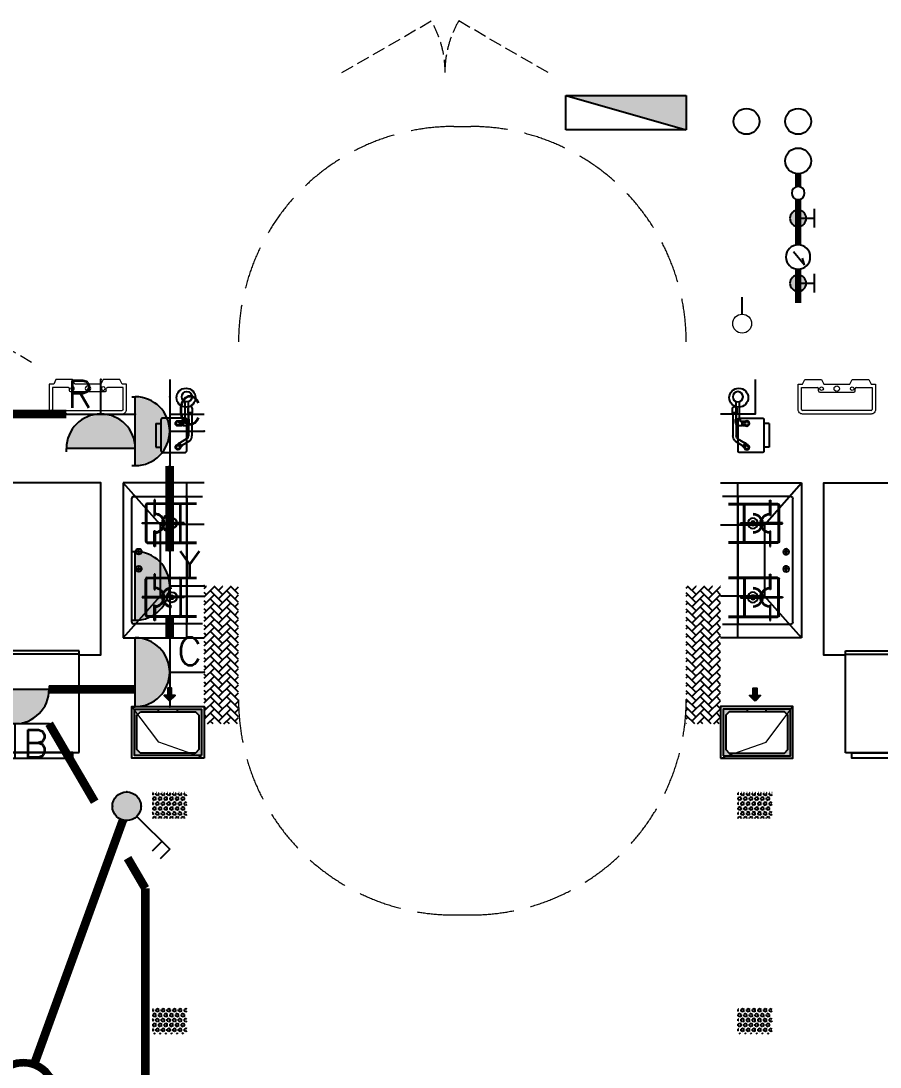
# Model space of a CAD drawing. Extents: x 2803505 to 5851001, y -1372902 to 24339.
# Drawn here: x 3434598 to 3439588, y -731216 to -725140 of the extents above; entities that cross this region are included whole.
import ezdxf
from ezdxf.enums import TextEntityAlignment as Align

# ---------------------------------------------------------------- set-up
doc = ezdxf.new("R2010")
doc.units = 0
doc.header["$LTSCALE"] = 1000
doc.header["$MEASUREMENT"] = 0
doc.linetypes.add('DASH', pattern=[0.35, 0.25, -0.1])
doc.layers.get('0').update_dxf_attribs({"linetype": 'CONTINUOUS'})
for name, color, linetype in [('!!电气', 1, 'CONTINUOUS'), ('AH-FURNITURE', 1, 'CONTINUOUS'), ('EQUIP-插座', 3, 'CONTINUOUS'), ('EQUIP-照明', 3, 'CONTINUOUS'), ('EQUIP_消火栓', 7, 'CONTINUOUS'), ('IP-bath&kitchen-JOHNSON', 4, 'CONTINUOUS'), ('LVTRY', 252, 'CONTINUOUS'), ('TEL_TEXT', 7, 'CONTINUOUS'), ('VPIPE-中水', 122, 'CONTINUOUS'), ('VPIPE-凝结', 150, 'CONTINUOUS'), ('VPIPE-消防', 1, 'TG_X'), ('VPIPE-给水', 3, 'TG_J'), ('WIRE-照明', 2, 'CONTINUOUS'), ('保温', 6, 'CONTINUOUS'), ('建筑-排气道', 252, 'CONTINUOUS'), ('污水', 3, 'CONTINUOUS'), ('给水', 4, 'CONTINUOUS')]:
    doc.layers.add(name, color=color, linetype=linetype)
for name, color, linetype, lineweight in [('PUB_HATCH', 8, 'CONTINUOUS', 9), ('STAIR', 252, 'CONTINUOUS', 20), ('VPIPE-废水', 31, 'TG_F', 18), ('WINDOW', 146, 'CONTINUOUS', 20), ('平面-空调预留孔', 252, 'CONTINUOUS', 15), ('立面-洞口示意', 252, 'CONTINUOUS', 13)]:
    doc.layers.add(name, color=color, linetype=linetype, lineweight=lineweight)
doc.styles.add('_TEL_DIM', font='SIMPLEX', dxfattribs={"width": 0.8, "height": 3.5, "bigfont": 'HZTXT'})
doc.styles.add('DIM_FONT', font='SIMPLEX', dxfattribs={"width": 0.7, "bigfont": 'GBCBIG'})
doc.styles.get("Standard").update_dxf_attribs({"font": 'gbenor.shx', "bigfont": 'gbcbig.shx'})
doc.styles.add('TG_LINETYPE', font='SIMPLEX', dxfattribs={"width": 0.8, "height": 3, "bigfont": 'HZTXT'})
doc.linetypes.add('TG_F', pattern='A,2,-0.3,["F",TG_LINETYPE,S=0.1,R=0,X=-0.23,Y=-0.15],0', length=2.3)
doc.linetypes.add('TG_J', pattern='A,2,-0.22,["J",TG_LINETYPE,S=0.1,R=0,X=-0.18,Y=-0.15],0', length=2.22)
doc.linetypes.add('TG_X', pattern='A,4,-0.3,["X",TG_LINETYPE,S=0.1,R=0,X=-0.23,Y=-0.15],0', length=4.3)
pattern_1 = [(90, (0, 0), (-16.49778, 1e-15), [9.525, -19.05]), (210, (0, 0), (8.24889, -14.2874966), [9.525, -19.05]), (150, (6e-16, 9.525), (-8.24889, -14.2874966), [9.525, -19.05])]
pattern_2 = [(45, (0, 0), (0, 47.4157523), [100.584, -33.528]), (135, (23.708, 23.708), (3e-15, 47.4157523), [100.584, -33.528])]

# ---------------------------------------------------------------- blocks, each defined once
blk = doc.blocks.new('rtyg7uyhg')
at = {"layer": 'LVTRY'}
for p, q in [((193590.3, 45458.1), (193590.3, 45069.5)), ((194234.6, 45488.8), (193621, 45488.8)), ((194265.3, 45069.5), (194265.3, 45458.1)), ((193682.3, 45407), (193887.8, 45407)), ((193896.4, 45429.9), (193857.6, 45326.3)), ((193875.3, 45316), (193945.6, 45401.5)), ((193925.8, 45440.4), (193940.1, 45432.2)), ((194111.9, 45407), (194173.3, 45407)), ((193621, 45130.8), (193621, 45345.6)), ((194009.6, 45345.6), (194009.6, 45130.8)), ((194050.5, 45130.8), (194050.5, 45345.6)), ((194234.6, 45345.6), (194234.6, 45130.8)), ((193857.6, 45326.3), (193875.3, 45316)), ((193621, 45038.8), (194234.6, 45038.8)), ((193948.3, 45069.5), (193682.3, 45069.5)), ((194173.3, 45069.5), (194111.9, 45069.5))]:
    blk.add_line(p, q, dxfattribs=at)
for centre, radius in [((193866.4, 45437.7), 20.5), ((193989.2, 45437.7), 20.5), ((194071, 45437.7), 20.5), ((193815.3, 45238.2), 25.6), ((194137.5, 45238.2), 25.6)]:
    blk.add_circle(centre, radius, dxfattribs=at)
for centre, radius, start, end in [((193621, 45458.1), 30.7, 89.99999, 179.99999), ((194234.6, 45458.1), 30.7, 359.99999, 89.99999), ((193682.3, 45345.6), 61.4, 89.99999, 179.99999), ((193915.6, 45422.7), 20.5, 59.99999, 159.46231), ((193929.8, 45414.5), 20.5, 320.53767, 59.99999), ((193948.3, 45345.6), 61.4, 359.99999, 89.99999), ((194111.9, 45345.6), 61.4, 89.99999, 179.99999), ((194173.3, 45345.6), 61.4, 359.99999, 89.99999), ((193682.3, 45130.8), 61.4, 179.99999, 269.99999), ((193948.3, 45130.8), 61.4, 269.99999, 359.99999), ((194111.9, 45130.8), 61.4, 179.99999, 269.99999), ((194173.3, 45130.8), 61.4, 269.99999, 359.99999), ((193621, 45069.5), 30.7, 179.99999, 269.99999), ((194234.6, 45069.5), 30.7, 269.99999, 359.99999)]:
    blk.add_arc(centre, radius, start, end, dxfattribs=at)
at = {"layer": 'LVTRY', "style": 'DIM_FONT', "width": 0.8, "flags": 9}
for tag in ['YSIZE', 'XSIZE']:
    blk.add_attdef(tag, (193927.8, 45487.8), '', height=0.5, rotation=89.99999, dxfattribs=at)
blk = doc.blocks.new('A$C60D053AF')
at = {"layer": 'AH-FURNITURE', "color": 8}
for p, q in [((232.5, -90), (128.3, -90)), ((232.5, -110), (128.3, -110)), ((192.5, -71), (327.6, -71)), ((192.5, -91), (327.6, -91)), ((341.7, -96.9), (370, -143.2)), ((355.9, -82.7), (384.2, -129)), ((245, -129.5), (245, -122.5)), ((265, -129.5), (265, -122.5)), ((255, -281), (255, -251)), ((255, -281), (393, -281)), ((393, -281), (393, -251))]:
    blk.add_line(p, q, dxfattribs=at)
for points in [[(170, -68, 1), (170, -94), (192.5, -94), (192.5, -68)], [(234, -251), (414, -251, 0.414214), (424, -241), (424, -111, 0.414214), (414, -101), (234, -101, 0.414214), (224, -111), (224, -241, 0.414214)], [(268, -122.5), (268, -107, 0.414214), (248, -87), (232.5, -87), (232.5, -113), (242, -113), (242, -122.5)], [(242, -152, 1), (268, -152), (268, -129.5), (242, -129.5)], [(383.8, -161.2, 1), (402.2, -142.8), (386.3, -126.9), (367.9, -145.3)]]:
    blk.add_lwpolyline(points, format="xyb", close=True, dxfattribs=at)
for centre, radius in [((100, -100), 30), ((255, -152), 15), ((255, -152), 10), ((393, -152), 15), ((393, -152), 10)]:
    blk.add_circle(centre, radius, dxfattribs=at)
for radius in [40, 20]:
    blk.add_arc((327.6, -111), radius, 45, 90, dxfattribs=at)
blk = doc.blocks.new('A-Kitchen-7')
at = {"layer": 'LVTRY'}
for p, q in [((-518.7, 779.7), (-7.2, 834.3)), ((-515, 756), (-518.7, 779.7)), ((-3.6, 810.6), (-515, 756)), ((-485.6, 760.5), (-484.9, 756)), ((-29.1, 767), (-112.1, 756)), ((-29.1, 767), (-35.2, 806.4)), ((-7.2, 834.3), (-3.6, 810.6)), ((515, 780), (0, 780)), ((0, 756), (0, 780)), ((515, 756), (515, 780)), ((515, 756), (-515, 756)), ((-515, 756), (-515, 40)), ((515, 40), (515, 756)), ((-515, 40), (515, 40))]:
    blk.add_line(p, q, dxfattribs=at)
blk.add_lwpolyline([(-468.9, 40), (-468.9, 0), (468.9, 0), (468.9, 40)], close=True, dxfattribs=at)
blk = doc.blocks.new('FRSDFDGDGDRGDR')
at = {"layer": '平面-空调预留孔', "color": 252}
for p, q in [((699612.3, 775044), (699612.3, 775441.2)), ((699618.9, 775447.8), (699746.3, 775447.8)), ((699746.3, 775447.8), (699746.3, 775355.4)), ((699726.5, 775348.8), (699739.7, 775348.8)), ((699719.9, 775342.2), (699719.9, 775143)), ((699726.5, 775136.4), (699739.7, 775136.4)), ((699746.3, 775129.8), (699746.3, 775037.4)), ((699746.3, 775037.4), (699618.9, 775037.4))]:
    blk.add_line(p, q, dxfattribs=at)
blk.add_lwpolyline([(699766.1, 775166.7), (699792.5, 775153.5), (699792.5, 775057.2), (699766.1, 775044), (699766.1, 775017.6), (699618.9, 775017.6, -0.414214), (699592.5, 775044), (699592.5, 775441.2, -0.414214), (699618.9, 775467.6), (699766.1, 775467.6), (699766.1, 775441.2), (699792.5, 775428), (699792.5, 775331.6), (699766.1, 775318.4)], format="xyb", close=True, dxfattribs=at)
for centre, radius in [((699739.7, 775331.6), 10.6), ((699739.7, 775243.2), 15.8), ((699739.7, 775153.5), 10.6)]:
    blk.add_circle(centre, radius, dxfattribs=at)
for centre, start, end in [((699618.9, 775441.2), 90, 180), ((699726.5, 775342.2), 90, 180), ((699739.7, 775355.4), 270, 360), ((699726.5, 775143), 180, 270), ((699739.7, 775129.8), 0, 90), ((699618.9, 775044), 180, 270)]:
    blk.add_arc(centre, 6.6, start, end, dxfattribs=at)
blk = doc.blocks.new('*U153')
h = blk.add_hatch(color=5)
h.set_gradient(color1=(0, 0, 255), rotation=180, tint=1)
h.paths.add_polyline_path([(0, 0), (-6.35, -6.35), (-6.35, -2.159), (-15, -2.159), (-15, 2.159), (-6.35, 2.159), (-6.35, 6.35)])
at = {"color": 0, "linetype": 'Continuous'}
blk.add_lwpolyline([(0, 0), (-6.35, -6.35), (-6.35, -2.159), (-15, -2.159), (-15, 2.159), (-6.35, 2.159), (-6.35, 6.35)], close=True, dxfattribs=at)
blk = doc.blocks.new('GDGDRGDRGRD')
at = {"layer": 'PUB_HATCH'}
blk.add_hatch(color=252, dxfattribs=at).paths.add_polyline_path([(430319.8, 370173.6), (430319.8, 370443.6), (430179.8, 370443.6), (430179.8, 370428.6), (430284.8, 370428.6), (430304.8, 370408.6), (430304.8, 370208.6), (430284.8, 370188.6), (429964.8, 370188.6), (429944.8, 370208.6), (429944.8, 370408.6), (429964.8, 370428.6), (430069.8, 370428.6), (430069.8, 370443.6), (429929.8, 370443.6), (429929.8, 370173.6)])
at = {"layer": 'LVTRY', "color": 251}
for p, q in [((430080.5, 371515.4), (429864.6, 371758.3)), ((430334.8, 371758.3), (429864.6, 371758.3)), ((429864.6, 371758.3), (429864.6, 370858.3)), ((430234.8, 370858.3), (430234.8, 371758.3)), ((430334.8, 371515.4), (430080.5, 371515.4)), ((430080.5, 371515.4), (430080.5, 371100.3)), ((429864.6, 370858.3), (430080.5, 371100.3)), ((430080.5, 371100.3), (430334.8, 371100.3)), ((429864.6, 370858.3), (430334.8, 370858.3))]:
    blk.add_line(p, q, dxfattribs=at)
at = {"layer": 'LVTRY'}
for p, q in [((429914.8, 370948.3), (429914.8, 371668.3)), ((429924.8, 371678.3), (430324.8, 371678.3)), ((430234.8, 371668.3), (430234.8, 370948.3)), ((429994.8, 371628.3), (429994.8, 371418.3)), ((429999.8, 371628.3), (429999.8, 371418.3)), ((430289.8, 371638.3), (430004.8, 371638.3)), ((430289.8, 371633.3), (430004.8, 371633.3)), ((430045.1, 371658.3), (430045.1, 371568.3)), ((430049.6, 371658.3), (430045.1, 371658.3)), ((430049.6, 371568.3), (430049.6, 371658.3)), ((430194.8, 371418.3), (430194.8, 371628.3)), ((430199.8, 371418.3), (430199.8, 371628.3)), ((430045.1, 371568.3), (430049.6, 371568.3)), ((429974.8, 371525.6), (430102.3, 371525.6)), ((429974.8, 371521.1), (429974.8, 371525.6)), ((430102.3, 371521.1), (429974.8, 371521.1)), ((430045.1, 371388.3), (430045.1, 371478.3)), ((430045.1, 371478.3), (430049.6, 371478.3)), ((430049.6, 371478.3), (430049.6, 371388.3)), ((430219.8, 371525.6), (430092.3, 371525.6)), ((430092.3, 371525.6), (430092.3, 371521.1)), ((430092.3, 371521.1), (430219.8, 371521.1)), ((430102.3, 371525.6), (430102.3, 371521.1)), ((430219.8, 371521.1), (430219.8, 371525.6)), ((430234.8, 371100.3), (430234.8, 371515.4)), ((429935.4, 371358.3), (429974.2, 371358.3)), ((429954.8, 371338.9), (429954.8, 371377.7)), ((430004.8, 371413.3), (430289.8, 371413.3)), ((430004.8, 371408.3), (430289.8, 371408.3)), ((430049.6, 371388.3), (430045.1, 371388.3)), ((429935.4, 371258.3), (429974.2, 371258.3)), ((429954.8, 371238.9), (429954.8, 371277.7)), ((429994.8, 370988.3), (429994.8, 371198.3)), ((429999.8, 370988.3), (429999.8, 371198.3)), ((430004.8, 371208.3), (430289.8, 371208.3)), ((430004.8, 371203.3), (430289.8, 371203.3)), ((430045.1, 371228.3), (430045.1, 371138.3)), ((430049.6, 371228.3), (430045.1, 371228.3)), ((430049.6, 371138.3), (430049.6, 371228.3)), ((430194.8, 371198.3), (430194.8, 370988.3)), ((430199.8, 371198.3), (430199.8, 370988.3)), ((430045.1, 371138.3), (430049.6, 371138.3)), ((430102.3, 371095.6), (429974.8, 371095.6)), ((429974.8, 371095.6), (429974.8, 371091.1)), ((429974.8, 371091.1), (430102.3, 371091.1)), ((430092.3, 371091.1), (430092.3, 371095.6)), ((430092.3, 371095.6), (430219.8, 371095.6)), ((430219.8, 371091.1), (430092.3, 371091.1)), ((430102.3, 371091.1), (430102.3, 371095.6)), ((430219.8, 371095.6), (430219.8, 371091.1)), ((430045.1, 370958.3), (430045.1, 371048.3)), ((430045.1, 371048.3), (430049.6, 371048.3)), ((430049.6, 371048.3), (430049.6, 370958.3)), ((430324.8, 370938.3), (429924.8, 370938.3)), ((430289.8, 370983.3), (430004.8, 370983.3)), ((430289.8, 370978.3), (430004.8, 370978.3)), ((430049.6, 370958.3), (430045.1, 370958.3))]:
    blk.add_line(p, q, dxfattribs=at)
at = {"layer": 'LVTRY', "color": 252}
for p, q in [((430069.8, 370428.6), (430069.8, 370443.6)), ((430179.8, 370428.6), (430179.8, 370443.6))]:
    blk.add_line(p, q, dxfattribs=at)
at = {"layer": 'LVTRY'}
blk.add_lwpolyline([(429608.8, 370758.3), (429734.8, 370758.3), (429734.8, 371758.3), (427634.8, 371758.3)], dxfattribs=at)
at = {"layer": 'LVTRY', "color": 252}
for points in [[(430334.8, 370158.6), (429914.8, 370158.6), (429914.8, 370458.6), (430334.8, 370458.6)], [(430319.8, 370173.6), (429929.8, 370173.6), (429929.8, 370443.6), (430319.8, 370443.6)], [(429964.8, 370428.6), (430284.8, 370428.6), (430304.8, 370408.6), (430304.8, 370208.6), (430284.8, 370188.6), (429964.8, 370188.6), (429944.8, 370208.6), (429944.8, 370408.6), (429964.8, 370428.6)]]:
    blk.add_lwpolyline(points, close=True, dxfattribs=at)
at = {"layer": 'LVTRY'}
for centre, radius in [((430147.3, 371523.3), 29.7), ((430147.3, 371523.3), 11.7), ((429954.8, 371358.3), 17), ((429954.8, 371258.3), 17), ((430147.3, 371093.3), 29.7), ((430147.3, 371093.3), 11.7)]:
    blk.add_circle(centre, radius, dxfattribs=at)
for centre, radius, start, end in [((429924.8, 371668.3), 10, 90, 180), ((430224.8, 371668.3), 10, 0, 90), ((430004.8, 371628.3), 10, 90, 180), ((430004.8, 371628.3), 5, 90, 180), ((430189.8, 371628.3), 10, 0, 90), ((430189.8, 371628.3), 5, 0, 90), ((430047.3, 371523.3), 56.7, 2.27424, 87.72576), ((430047.3, 371523.3), 52.2, 2.47041, 87.52959), ((430147.3, 371523.3), 56.7, 92.27424, 177.72576), ((430147.3, 371523.3), 52.2, 92.47041, 177.52959), ((430047.3, 371523.3), 56.7, 272.27424, 357.72576), ((430047.3, 371523.3), 52.2, 272.47041, 357.52959), ((430147.3, 371523.3), 56.7, 182.27424, 267.72576), ((430147.3, 371523.3), 52.2, 182.47041, 267.52959), ((430004.8, 371418.3), 10, 180, 270), ((430004.8, 371418.3), 5, 180, 270), ((430189.8, 371418.3), 5, 270, 0), ((430189.8, 371418.3), 10, 270, 0), ((430004.8, 371198.3), 10, 90, 180), ((430004.8, 371198.3), 5, 90, 180), ((430189.8, 371198.3), 10, 0, 90), ((430189.8, 371198.3), 5, 0, 90), ((430047.3, 371093.3), 56.7, 2.27424, 87.72576), ((430047.3, 371093.3), 52.2, 2.47041, 87.52959), ((430147.3, 371093.3), 56.7, 92.27424, 177.72576), ((430147.3, 371093.3), 52.2, 92.47041, 177.52959), ((430047.3, 371093.3), 56.7, 272.27424, 357.72576), ((430047.3, 371093.3), 52.2, 272.47041, 357.52959), ((430147.3, 371093.3), 56.7, 182.27424, 267.72576), ((430147.3, 371093.3), 52.2, 182.47041, 267.52959), ((429924.8, 370948.3), 10, 180, 270), ((430004.8, 370988.3), 10, 180, 270), ((430004.8, 370988.3), 5, 180, 270), ((430189.8, 370988.3), 5, 270, 0), ((430189.8, 370988.3), 10, 270, 0), ((430224.8, 370948.3), 10, 270, 0)]:
    blk.add_arc(centre, radius, start, end, dxfattribs=at)
at = {"layer": '立面-洞口示意', "color": 252}
blk.add_lwpolyline([(430334.8, 370158.6), (430071.3, 370252.5), (429914.8, 370458.6)], dxfattribs=at)
at = {"xscale": -1, "rotation": 270}
blk.add_blockref('FRSDFDGDGDRGDR', (-345582.7, -327434.2), dxfattribs=at)
at = {"rotation": 270}
blk.add_blockref('A$C60D053AF', (430334.8, 372358.3), dxfattribs=at)
at = {"xscale": -1}
blk.add_blockref('rtyg7uyhg', (622599.6, 326769.5), dxfattribs=at)
at = {"layer": 'LVTRY', "color": 1, "extrusion": (0, 0, -1), "xscale": -0.7999999999883585, "yscale": 0.7999999999883585, "zscale": -0.7999999999883585}
blk.add_blockref('A-Kitchen-7', (-429196.8, 370158.6), dxfattribs=at)
at = {"layer": '建筑-排气道', "xscale": -5, "yscale": 5, "zscale": 5, "rotation": 90}
blk.add_blockref('*U153', (430134.7, 370490.9), dxfattribs=at)
blk = doc.blocks.new('GDFGDGRD')
at = {"layer": '保温', "linetype": 'ByBlock', "ltscale": 10}
h = blk.add_hatch(dxfattribs=at)
h.set_pattern_fill('AR-HBONE', color=251, scale=55)
h.set_pattern_definition(pattern_2)
h.paths.add_polyline_path([(431616.6, 372623.9), (431816.6, 372623.9), (431816.7, 373423.7), (431616.7, 373423.7)])
h = blk.add_hatch(dxfattribs=at)
h.set_pattern_fill('AR-HBONE', color=251, scale=55)
h.set_pattern_definition(pattern_2)
h.paths.add_polyline_path([(434616.6, 372623.9), (434416.6, 372623.9), (434416.5, 373423.7), (434616.5, 373423.7)])
at = {"layer": '保温', "linetype": 'Continuous', "ltscale": 10}
h = blk.add_hatch(dxfattribs=at)
h.set_pattern_fill('HEX', color=251, scale=10, angle=90, style=0)
h.set_pattern_definition(pattern_1)
h.paths.add_polyline_path([(431316.6, 372073.7), (431516.6, 372073.7), (431516.7, 372223.7), (431316.7, 372223.7)])
h = blk.add_hatch(dxfattribs=at)
h.set_pattern_fill('HEX', color=251, scale=10, angle=90, style=0)
h.set_pattern_definition(pattern_1)
h.paths.add_polyline_path([(434916.6, 372073.7), (434716.6, 372073.7), (434716.5, 372223.7), (434916.5, 372223.7)])
h = blk.add_hatch(dxfattribs=at)
h.set_pattern_fill('HEX', color=251, scale=10, angle=90, style=0)
h.set_pattern_definition(pattern_1)
h.paths.add_polyline_path([(431316.6, 370823.7), (431516.6, 370823.7), (431516.7, 370973.7), (431316.7, 370973.7)])
h = blk.add_hatch(dxfattribs=at)
h.set_pattern_fill('HEX', color=251, scale=10, angle=90, style=0)
h.set_pattern_definition(pattern_1)
h.paths.add_polyline_path([(434916.6, 370823.7), (434716.6, 370823.7), (434716.5, 370973.7), (434916.5, 370973.7)])
blk = doc.blocks.new('$TwtSys$00000434')
at = {"color": 252}
for p, q in [((-0.5, 0.5), (-0.5, -0.5)), ((-0.5, -0.5), (0.5, 0.5)), ((0.5, 0.5), (-0.5, 0.5)), ((0.5, -0.5), (0.5, 0.5)), ((-0.5, -0.5), (0.5, -0.5))]:
    blk.add_line(p, q, dxfattribs=at)
blk.add_solid([(0.5, -0.5), (0.5, 0.5), (-0.5, -0.5)], dxfattribs=at)
blk = doc.blocks.new('A$C2705576B')
at = {"layer": '给水'}
h = blk.add_hatch(color=252, dxfattribs=at)
edge = h.paths.add_edge_path()
edge.add_arc((417.5, -1741.2), 47.2, 0, 360)
h = blk.add_hatch(color=252, dxfattribs=at)
edge = h.paths.add_edge_path()
edge.add_arc((794.7, -1741.2), 47.2, 0, 360)
at = {"layer": '给水', "color": 252}
for p, q in [((363.1, -1645.4), (471.8, -1645.4)), ((417.5, -1741.2), (417.5, -1645.4)), ((740.3, -1645.4), (849, -1645.4)), ((794.7, -1741.2), (794.7, -1645.4)), ((601.1, -1768.1), (525.3, -1704.3)), ((525.3, -1704.3), (564, -1715))]:
    blk.add_line(p, q, dxfattribs=at)
at = {"layer": '给水', "color": 252, "const_width": 35.4}
for points in [[(499.1, -1741.2), (302.5, -1741.2)], [(903.5, -1741.2), (640.6, -1741.2)], [(1052.8, -1741.2), (978.5, -1741.2)]]:
    blk.add_lwpolyline(points, dxfattribs=at)
at = {"layer": '给水', "color": 252}
for centre, radius in [((417.5, -1741.2), 47.2), ((569.8, -1741.2), 70.8), ((794.7, -1741.2), 47.2), ((941, -1741.2), 37.5)]:
    blk.add_circle(centre, radius, dxfattribs=at)
blk = doc.blocks.new('A$C1C403CBE')
at = {"layer": 'IP-bath&kitchen-JOHNSON', "color": 252}
for points in [[(10800, 10800), (10800, 10600), (11000, 10600)], [(14200, 10800), (14200, 10600), (14000, 10600)]]:
    blk.add_lwpolyline(points, dxfattribs=at)
at = {"layer": 'STAIR', "color": 252, "linetype": 'DASH'}
for points in [[(11200, 11020, -0.414214), (12450, 12270), (12550, 12270, -0.414214), (13800, 11020)], [(11200, 8940, 0.414214), (12450, 7690), (12550, 7690, 0.414214), (13800, 8940)]]:
    blk.add_lwpolyline(points, format="xyb", dxfattribs=at)
at = {"layer": 'VPIPE-中水', "color": 252, "linetype": 'Continuous'}
for centre in [(10894.8, 10695), (14105.2, 10695)]:
    blk.add_circle(centre, 55, dxfattribs=at)
at = {"layer": 'VPIPE-凝结', "color": 252}
blk.add_line((14125, 11180), (14125, 11278), dxfattribs=at)
at = {"layer": 'VPIPE-废水', "color": 252}
blk.add_circle((14125, 11125), 55, dxfattribs=at)
at = {"layer": 'VPIPE-消防', "color": 252, "linetype": 'Continuous'}
blk.add_circle((14150, 12300), 75, dxfattribs=at)
at = {"layer": 'VPIPE-给水', "color": 252, "linetype": 'Continuous'}
for centre in [(14450, 12300), (14450, 12070)]:
    blk.add_circle(centre, 75, dxfattribs=at)
at = {"layer": 'WINDOW', "color": 252, "linetype": 'DASH', "ltscale": 0.3}
for points in [[(11800, 12583.3), (12319.6, 12883.3, -0.131652), (12400, 12583.3)], [(12998.1, 12583.3), (12478.5, 12883.3, 0.131652), (12398.1, 12583.3)], [(9998.1, 10900), (9478.5, 11200, 0.131652), (9398.1, 10900)]]:
    blk.add_lwpolyline(points, format="xyb", dxfattribs=at)
at = {"color": 252}
for name, p in [('GDGDRGDRGRD', (-419334.8, -361557.7)), ('GDFGDGRD', (-420616.6, -363823.7))]:
    blk.add_blockref(name, p, dxfattribs=at)
at = {"color": 252, "xscale": -1}
blk.add_blockref('GDGDRGDRGRD', (444334.8, -361558.3), dxfattribs=at)
at = {"layer": 'EQUIP_消火栓', "color": 252, "xscale": -700, "yscale": 200, "zscale": 700, "rotation": 180}
blk.add_blockref('$TwtSys$00000434', (13450, 12350), dxfattribs=at)
at = {"layer": '污水', "color": 252, "xscale": -1, "rotation": 269.999999999891}
blk.add_blockref('A$C2705576B', (16191.2, 10942.2), dxfattribs=at)
blk = doc.blocks.new('$equip$00001150')
at = {"const_width": 0.1}
blk.add_lwpolyline([(-0.45, 0, 1), (0.45, 0, 1)], format="xyb", close=True, dxfattribs=at)
blk.add_circle((0, 0), 0.5)
at = {"flags": 9}
blk.add_attdef('A', (0, 0), '', height=0.00002, dxfattribs=at)
blk = doc.blocks.new('$equip$00001963')
for p, q in [((0.147, 0.356), (0.625, 0.833)), ((0.625, 0.833), (0.766, 0.692)), ((0.512, 0.72), (0.653, 0.579))]:
    blk.add_line(p, q)
blk.add_circle((0, 0.208), 0.208)
for p in [(0, 0.417), (-0.208, 0.208), (0.208, 0.208), (0, 0)]:
    blk.add_point(p)
for points in [[(-0.18, 0.313), (0.18, 0.313), (-0.208, 0.208), (0.208, 0.208)], [(-0.104, 0.389), (0.104, 0.389), (-0.18, 0.313), (0.18, 0.313)], [(0, 0.417), (0, 0.417), (-0.104, 0.389), (0.104, 0.389)], [(-0.18, 0.104), (0.18, 0.104), (-0.208, 0.208), (0.208, 0.208)], [(-0.104, 0.028), (0.104, 0.028), (-0.18, 0.104), (0.18, 0.104)], [(0, 0), (0, 0), (-0.104, 0.028), (0.104, 0.028)]]:
    blk.add_solid(points)
at = {"layer": 'TEL_TEXT', "style": '_TEL_DIM', "flags": 1}
blk.add_attdef('A', text='', height=0.00002, dxfattribs=at).set_placement((0, 0), align=Align.MIDDLE_CENTER)
blk = doc.blocks.new('$equip$00001764')
for p, q in [((-0.5, 1.05), (-0.5, 1)), ((-0.5, 1), (0.5, 1)), ((0.5, 1.05), (0.5, 1)), ((0.5, 0.5), (-0.5, 0.5)), ((0, 0.5), (0, 0))]:
    blk.add_line(p, q)
blk.add_arc((0, 1), 0.5, 180, 0)
for p in [(-0.5, 0.5), (0.5, 0.5), (0, 0)]:
    blk.add_point(p)
for points in [[(0.433, 0.75), (-0.433, 0.75), (0.5, 1), (-0.5, 1)], [(0.25, 0.567), (-0.25, 0.567), (0.433, 0.75), (-0.433, 0.75)], [(0, 0.5), (0, 0.5), (0.25, 0.567), (-0.25, 0.567)]]:
    blk.add_solid(points)
at = {"color": 7, "style": '_TEL_DIM'}
blk.add_attdef('$TEXT$', text='', height=0.4, dxfattribs=at).set_placement((0.303, 0.211), align=Align.MIDDLE_CENTER)
at = {"color": 7, "style": '_TEL_DIM', "flags": 1}
blk.add_attdef('A', text='', height=0.00002, dxfattribs=at).set_placement((0, 0), align=Align.MIDDLE_CENTER)

msp = doc.modelspace()

# ---------------------------------------------------------------- linework, layer by layer
at = {"layer": 'WIRE-照明', "linetype": 'Continuous', "const_width": 50}
for points in [[(3434862.1, -727422.9), (3433468.4, -727422.9)], [(3435462.1, -728221.3), (3435462.1, -727725.1)], [(3435462.1, -728722.9), (3435462.1, -728602.3)], [(3434762.1, -729022), (3435262.1, -729022)], [(3435026.6, -729675.1), (3434762.1, -729222)], [(3435190.6, -729781.7), (3434680.5, -731184.9)], [(3435191.6, -729779), (3435190.6, -729781.7)], [(3435320.4, -730178.3), (3435217.7, -730002.4)], [(3435320.4, -732882.9), (3435320.4, -730178.3)]]:
    msp.add_lwpolyline(points, dxfattribs=at)

# ---------------------------------------------------------------- block references
at = {"layer": '!!电气'}
msp.add_blockref('A$C1C403CBE', (3424662.1, -738022.9), dxfattribs=at)
at = {"layer": 'EQUIP-插座', "color": 2}
ref = msp.add_blockref('$equip$00001764', (3435062.1, -727222.9), dxfattribs=dict(at, xscale=400, yscale=400, zscale=400, rotation=180))
ref.add_attrib('$TEXT$', 'R', dxfattribs={"layer": '0', "color": 7, "height": 160, "style": '_TEL_DIM'}).set_placement((3434940.9, -727307.3), align=Align.MIDDLE_CENTER)
ref = msp.add_blockref('$equip$00001764', (3435662.1, -727522.9), dxfattribs=dict(at, xscale=400, yscale=400, zscale=400, rotation=90))
ref.add_attrib('$TEXT$', 'C', dxfattribs={"layer": '0', "color": 7, "height": 160, "style": '_TEL_DIM'}).set_placement((3435577.7, -727401.6), align=Align.MIDDLE_CENTER)
ref = msp.add_blockref('$equip$00001764', (3435662.1, -728421.3), dxfattribs=dict(at, xscale=400, yscale=400, zscale=400, rotation=90))
ref.add_attrib('$TEXT$', 'Y', dxfattribs={"layer": '0', "color": 7, "height": 160, "style": '_TEL_DIM'}).set_placement((3435577.7, -728300.1), align=Align.MIDDLE_CENTER)
ref = msp.add_blockref('$equip$00001764', (3435662.1, -728922.9), dxfattribs=dict(at, xscale=400, yscale=400, zscale=400, rotation=90))
ref.add_attrib('$TEXT$', 'C', dxfattribs={"layer": '0', "color": 7, "height": 160, "style": '_TEL_DIM'}).set_placement((3435577.7, -728801.6), align=Align.MIDDLE_CENTER)
at = {"layer": 'EQUIP-插座', "color": 2, "xscale": 400, "yscale": 400, "zscale": 400}
msp.add_blockref('$equip$00001764', (3434562.1, -729422), dxfattribs=at).add_auto_attribs({'$TEXT$': 'B'})
at = {"layer": 'EQUIP-照明', "xscale": 400, "yscale": 400, "zscale": 400, "rotation": 270.0000000012968}
msp.add_blockref('$equip$00001963', (3435129.1, -729701.3), dxfattribs=at)
at = {"layer": 'EQUIP-照明', "color": 2, "xscale": 400, "yscale": 400, "zscale": 400}
msp.add_blockref('$equip$00001150', (3434612.1, -731372.9), dxfattribs=at)

doc.saveas('drawing.dxf')
